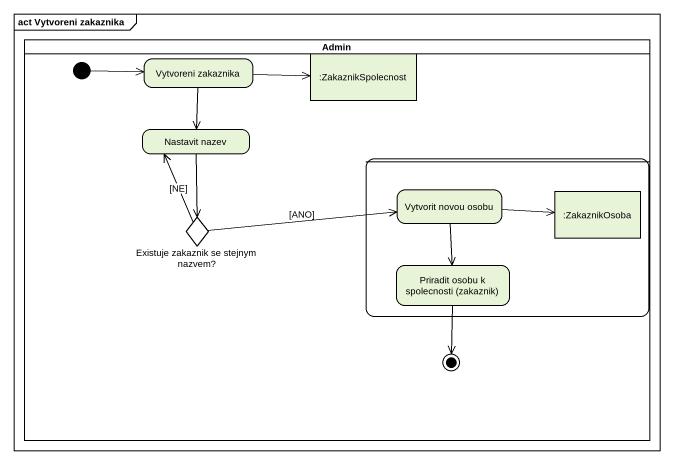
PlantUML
@startuml
mainframe act Vytvoreni zakaznika
hide empty description
state Admin <<partition>> {
  state ":ZakaznikSpolecnost" as ZakaznikSpolecnost <<object>>
  state "Vytvoreni zakaznika" as Vytvoreni_zakaznika
  state "Nastavit nazev" as Nastavit_nazev
  state " " as state1 {
    state "Vytvorit novou osobu" as Vytvorit_novou_osobu
    state ":ZakaznikOsoba" as ZakaznikOsoba <<object>>
    state "Priradit osobu k spolecnosti (zakaznik)" as Priradit_osobu_k
  }
  state "Existuje zakaznik se stejnym nazvem?" as Existuje_zakaznik_se <<choice>>
  state final1 <<end>>
  [*] -right-> Vytvoreni_zakaznika
}
Vytvoreni_zakaznika -right-> ZakaznikSpolecnost
Vytvoreni_zakaznika --> Nastavit_nazev
Nastavit_nazev --> Existuje_zakaznik_se
Vytvorit_novou_osobu -right-> ZakaznikOsoba
Vytvorit_novou_osobu --> Priradit_osobu_k
Existuje_zakaznik_se -up-> Nastavit_nazev : [NE]
Existuje_zakaznik_se -right-> Vytvorit_novou_osobu : [ANO]
Priradit_osobu_k --> final1
@enduml
